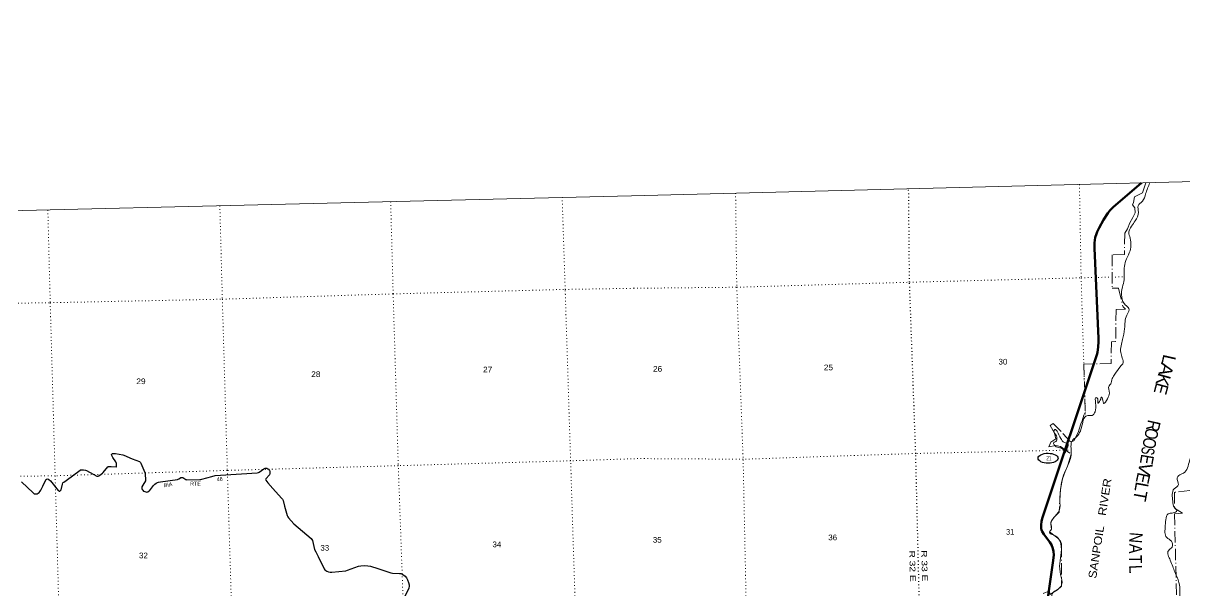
# Model space of a CAD drawing. Header units: feet. Extents: x 493183 to 745759, y 5472 to 195788.
# Drawn here: x 536010 to 571930, y 178219 to 195788 of the extents above; entities that cross this region are included whole.
import ezdxf
from ezdxf.enums import TextEntityAlignment as Align

# ---------------------------------------------------------------- set-up
doc = ezdxf.new("R2010")
doc.units = ezdxf.units.FT
doc.header["$LTSCALE"] = 70
doc.linetypes.add('DOT_DASHED', pattern=[7.7, 5, -1.2, 0.3, -1.2])
doc.linetypes.add('DOTTED', pattern=[1.5, 0.3, -1.2])
for name, color, linetype, lineweight in [('17', 7, 'Continuous', 25), ('23', 7, 'Continuous', 70), ('29', 7, 'Continuous', 25), ('39', 7, 'Continuous', 13), ('4', 7, 'Continuous', 13), ('44', 7, 'DOT_DASHED', 13), ('6', 7, 'DOTTED', 25), ('7', 7, 'DOTTED', 13)]:
    doc.layers.add(name, color=color, linetype=linetype, lineweight=lineweight)
doc.layers.add('30', color=7, linetype='Continuous')
doc.layers.add('41', color=7, linetype='Continuous')

msp = doc.modelspace()

# ---------------------------------------------------------------- linework, layer by layer
at = {"layer": '17'}
msp.add_ellipse((567701.88, 182322.58), major_axis=(309.24, -1), ratio=0.500121, dxfattribs=at)
at = {"layer": '23'}
msp.add_lwpolyline([(570590, 190842.09), (569711.39, 190098.91), (569624.17, 190005.91), (569552.95, 189913.05), (569416.42, 189700.08), (569280.76, 189453.77), (569220.61, 189329.73), (569196.74, 189270), (569162.12, 189154.1), (569147.79, 189070.47), (569141.77, 188992.03), (569135.85, 188826.76), (569265.12, 186027.52), (569263.61, 185927.29), (569254.06, 185771.98), (569240.93, 185675.22), (569228.99, 185601.15), (569219.12, 185558.2), (567519.4, 180456.3), (567498.97, 180360.1), (567488.33, 180259.75), (567491.81, 180149.83), (567503.75, 180102.05), (567524.04, 180054.93), (567570.61, 179975.41), (567627.11, 179896.3), (567758.67, 179728.36), (567811.79, 179643.29), (567852.68, 179531.16), (567871.48, 179437.81), (567876.08, 179334.07), (567860.7, 179154.09), (567620.58, 177491.18)], dxfattribs=at)
at = {"layer": '29'}
for points in [[(536614.21, 181455.14), (536709.96, 181658.06), (536721.38, 181669.73), (536735.82, 181678.82), (536770.43, 181682.83), (536785.53, 181679.36), (536802.11, 181668.12), (536853.27, 181619.05), (537085.81, 181328.72), (537110.04, 181311.85), (537125.01, 181306.5), (537139.98, 181306.5), (537153.87, 181311.85), (537167.77, 181321.48), (537176.33, 181332.18), (537182.62, 181343.74), (537224.65, 181517.62), (537238.34, 181556.86), (537250.1, 181572.91), (537260.8, 181583.61), (537333.36, 181637.65), (537768.68, 181952.73), (537786.32, 181960.76), (537806.82, 181964.83), (537849.94, 181967.71), (537873.99, 181965.04), (537931.73, 181953.27), (537968.26, 181938.09), (538282.97, 181771.93), (538306.49, 181768.72), (538322.53, 181769.79), (538333.22, 181773), (538353.53, 181781.56), (538374.92, 181794.4), (538460.64, 181859.98), (538482.91, 181881.06), (538626.19, 182055.46), (538632.6, 182059.74), (538639.8, 182063.38), (538724.53, 182062.15), (538882.8, 182055.46), (538889.96, 182059.66), (538895.63, 182072.58), (538891.36, 182162.45), (538883.65, 182192.74), (538875.86, 182209), (538780.48, 182345.09), (538748.08, 182406.39), (538741.14, 182430.48), (538742.21, 182441.17), (538745.98, 182449.66), (538757.18, 182461.5), (538775.88, 182468.45), (538794.6, 182470.06), (538866.99, 182464.91), (539089.71, 182424.06), (539121.28, 182414.84), (539376.68, 182303.04)], [(539376.68, 182303.04), (539605.07, 182216.49), (539626.99, 182200.98), (539640.17, 182187.7), (539649.45, 182173.16), (539771.34, 181880), (539778.82, 181849.06), (539780.03, 181842.04), (539793.79, 181645.69), (539790.54, 181618.22), (539704.04, 181488.31), (539678.85, 181433.32), (539675.64, 181411.92), (539677.78, 181381.96), (539689.54, 181353.08), (539705.58, 181330.61), (539732.31, 181306), (539768.98, 181289.21), (539797.54, 181280.32), (539831.75, 181276.04), (539856.34, 181278.18), (539871.87, 181284.12), (539895.9, 181298.51), (539911.94, 181314.56), (540036.92, 181481.33), (540084.09, 181524.26), (540121.51, 181551.01), (540163.21, 181569.2), (540191.01, 181577.76), (540254.59, 181590.28), (540781.22, 181667.64), (540805.28, 181674.59), (540817.26, 181680.25), (540875.31, 181718.99), (540886.54, 181723.81), (540907.92, 181729.16), (540923.96, 181725.95), (540941.6, 181721.13), (541036.23, 181666.03), (541049.06, 181661.75), (541067.45, 181658.38), (541473.55, 181663.89), (541506.69, 181667.1), (541536.63, 181671.38), (541845.96, 181760.46), (541949.35, 181784.8), (542106.12, 181801.21), (543248.46, 181867.19), (543289.09, 181877.89), (543310.32, 181887.09), (543453.75, 181995.58), (543495.68, 182011.87), (543513.63, 182014.84), (543541.43, 182012.7), (543571.36, 181995.58), (543590.61, 181982.74), (543620.88, 181946.47), (543637.66, 181918.54), (543639.8, 181875.75), (543637.66, 181847.93), (543625.17, 181813.37), (543509.35, 181685.3), (543502.93, 181668.18), (543510.5, 181642.85), (543571.19, 181556.68), (543726.84, 181390.7), (544001.2, 181088.28), (544027.93, 181055.12), (544044.28, 181014.42), (544093.04, 180835.35), (544173.35, 180550.11), (544192.59, 180507.31), (544210.73, 180477.38), (544376.51, 180291.32), (544911.12, 179833.26), (544931.44, 179806.51), (544952.45, 179772.21), (545021.25, 179498.37), (545053.97, 179426.2), (545126.36, 179280.81)], [(535961.64, 181594.59), (536316.68, 181250.85), (536353.04, 181225.17), (536381.97, 181217.26), (536415.05, 181216.61), (536444.99, 181225.17), (536468.51, 181238.01), (536500.59, 181263.69), (536533.11, 181299.36), (536556.19, 181332.17), (536614.21, 181455.14)], [(545126.36, 179280.81), (545314.22, 178903.49), (545336.67, 178872.47), (545363.73, 178850.14), (545402.96, 178825.39), (545453.22, 178805.06), (545497.05, 178797.57), (545553.46, 178797.45), (545987.11, 178839.82), (546042.36, 178855.35), (546375.96, 178979.46), (546450.81, 178995.44), (546557.73, 179003), (546670.7, 178993.46), (546748.05, 178977.32), (546975.49, 178905.53), (547383.17, 178776.18), (547429.66, 178766.54), (547649.4, 178753.72), (547686.83, 178750.5), (547750.51, 178723.14), (547819.41, 178673.46), (547862.18, 178622.11), (547893.19, 178563.27), (547922.45, 178478.64), (547944.51, 178404.92), (547946.65, 178359.98), (547938.09, 178302.21), (547906.79, 178226.34), (547816.2, 178056.12)]]:
    msp.add_lwpolyline(points, dxfattribs=at)
at = {"layer": '39'}
for points in [[(570851.5, 190848.36), (570719.13, 190504.97), (570620.23, 190275.38), (570487.43, 190139.97), (570499.02, 189936.51), (570396.79, 189666.53), (570284.57, 189507.28), (570199.9, 189271.89), (570227.54, 189189.7), (570263.78, 188960.46), (570237.23, 188746.25), (570126.62, 188494.27), (570054.13, 188021.15), (570055.11, 187847.75), (570002.56, 187620.98), (570098.96, 187062.1), (570180.84, 186992.95), (570206.29, 186920.81), (570138.58, 186754.27), (570069.24, 186331.62), (570006.37, 186001.83), (569950.84, 185597.57), (569998.2, 185424.98), (570011.35, 185247.76), (569934.28, 185155.67), (569768.87, 184922.9), (569684.47, 184788.34), (569638.94, 184622.19), (569589.54, 184562.85), (569597.44, 184339.16), (569535.99, 184160.63), (569427.56, 184015.57), (569388.79, 184158.06), (569357.53, 184215.99), (569316.86, 184118.48), (569243.89, 184022.43), (569237.52, 184157.42), (569190.34, 184202.98), (569171.02, 184037.29), (569155.63, 183760.76), (569066.85, 183646.29), (568969.99, 183648.62), (568847.79, 183600.1), (568762.8, 183382.86), (568582.11, 182984.46), (568455.01, 182869.32), (568417.56, 182469.4), (568301.29, 182078.19), (568183.07, 181799.86), (568072.68, 181184.93), (568065.5, 181017.43), (568050.7, 180706.64), (567855.37, 180455.2), (567787.38, 180304.79), (567804.59, 180125.62), (567743.62, 180035.83), (567919.09, 179919.93), (568069.08, 179761.24), (568111.48, 179409.1), (568062.97, 179065.46), (568089.13, 178719.08), (568122.91, 178399.06), (568012.22, 178268.07), (567827.1, 178125.69), (567818.97, 178012.62), (567908.75, 177836.75), (568106.03, 177509.5), (568280.26, 177232.27), (568465.35, 177142.75), (568574.15, 176916.79), (568732.11, 176530.38), (568758.4, 176409.86), (568867.02, 176310.94), (569095.77, 175913.67), (569183.15, 175642.97), (569151.91, 175466.99), (569135.59, 175127.94), (569241.21, 174968.48), (569302.37, 174931.23), (569294.52, 174802.04), (569364.79, 174704.47), (569652.91, 174372.76), (569766.92, 174195.3), (569886.42, 174050.19), (570019.97, 173792.4), (570124.75, 173332.47), (570262.62, 172824.72), (570474.6, 172580.4), (570621.92, 172343.03), (570730.43, 172250.15), (570928.01, 172138.67)], [(572909.38, 190901.75), (573001.58, 190553.01), (572934.49, 190350.19), (572864.13, 190219.9), (572926.75, 190097.99), (572958.37, 189786), (572910.03, 189549.22), (572880.39, 189280.52), (572861.1, 189112.81), (572910.21, 188839.43), (572860.89, 188659.1), (572848.73, 188429.02), (572858.55, 188094.45), (572948.57, 188021.42), (573188.1, 188049.81), (573369.8, 187923.94), (573403.33, 187618.03), (573501.62, 187533.04), (573482.43, 187476.24), (573494.78, 187345.39), (573561.12, 187241.7), (573697.37, 187177.54), (573636.5, 187081.7), (573513.05, 186988.8), (573295.4, 186628.07), (573240.74, 186290.37), (573238.08, 185860.81), (573177.44, 185518.97), (573204.88, 185331.92), (573169.6, 185155.87), (573102.76, 184821.98), (573085.01, 184565.58), (572971.77, 184232.9), (572808.81, 183742.06), (572671.75, 183386.78), (572652.02, 183128.33), (572724.89, 182996.52), (572910.65, 182985.66), (573231.3, 182872.3), (573305.5, 182780.84), (573117.1, 182827.95), (572767.42, 182870.23), (572434.23, 182775.67), (572212.05, 182560.05), (572076.27, 182247.13), (571893.29, 181864.84), (571743.35, 181787.6), (571694.23, 181712.13), (571732.06, 181507.12), (571603.19, 181377.82), (571557.32, 180997.92), (571611.22, 180797.22), (571681.46, 180701.66), (571571.77, 180629.16), (571446.96, 180614.88), (571328.47, 180235.73), (571371.11, 179869.48), (571516.34, 179753.05), (571539.61, 179573.99), (571422.55, 179461.04), (571482.16, 179163.64), (571621.56, 178801.11), (571750.25, 178474.68), (571778.41, 177896.45), (571839.03, 177423.64), (571865.05, 177202.28), (571823.51, 177038.22), (571838.75, 176857.01), (571852.01, 176556.79), (571658.03, 176343.68), (571564.97, 176243.24), (571564.59, 176148.46), (571433.95, 176005.02), (571505.61, 175826.81), (571602.06, 175731.71), (571716.92, 175854.71), (572010.35, 175799.36), (572281.63, 175741.6), (572427.84, 175917.57), (572544.06, 175961.95), (572669.95, 175913.75), (572885.68, 175919.54), (572940.82, 175880.18), (572748.85, 175667.1), (572564.23, 175379.55), (572593.3, 175214.71), (572605.27, 174989.07), (572531.51, 174822.43), (572484.8, 174607.87), (572520.64, 174517.76), (572673.13, 174447.83)], [(568256.93, 182543.21), (568309.36, 182661.09), (568321.83, 182756.08), (568207.97, 182808.53), (568092.78, 182937.58), (567980.06, 183157.42), (567928.71, 183210.96), (567898.67, 183198.34), (567941.65, 183045.84), (567978.33, 182907.35), (567967.11, 182856.74), (567877.17, 182808.79), (567888.44, 182740.42), (568039.26, 182650.31), (568157.01, 182605.99), (568231.73, 182484.3), (568256.93, 182543.21)]]:
    msp.add_spline(points, degree=3, dxfattribs=at)
at = {"layer": '4'}
msp.add_lwpolyline([(493183.04, 189004.41), (524001.53, 189703.99), (554819.03, 190445.97), (585635.48, 191230.33), (616450.81, 192057.09), (647264.99, 192926.23), (678077.93, 193837.75), (708889.59, 194791.66), (739699.91, 195787.95), (745759.19, 12310.89), (714696.49, 11306.43), (683632.43, 10344.71), (652567.07, 9425.72), (621500.49, 8549.46), (590432.73, 7715.93), (559363.85, 6925.15), (528293.91, 6177.1), (497222.97, 5471.78)], close=True, dxfattribs=at)
at = {"layer": '44'}
for points in [[(570723.07, 190845.48), (570619.73, 190537.51), (570370.36, 190416.13)], [(570370.36, 190416.13), (570344.47, 190242.32), (570311.55, 190163.1), (570381.61, 190077.62), (570400.56, 189914.62), (570328.33, 189776.24), (570226.37, 189607.08), (570158.9, 189426.44), (570076.48, 189293.93), (570063.72, 188632.3), (569688.4, 188621.14), (569688.52, 187585.24), (569876.08, 187586.51), (570023.28, 187006.33), (570099.07, 186939.09), (569804.88, 186921.84), (569791.73, 185933.55), (569660.41, 185927.32), (569655.75, 185250.37), (568807.61, 185236.37), (568855.05, 183763.57), (568808.54, 183653.86), (568759.04, 183483.61), (568716.25, 183392.12), (568630.15, 183122.43), (568503.55, 182862.1), (568395.18, 182829.96), (568090.82, 183167.43), (567856.83, 183401.27), (567763.14, 183337.12), (567900.38, 183099.56), (567943.78, 182922.87), (567784.21, 182819.26), (567726.15, 182677.09), (567947.33, 182717.26), (568087.13, 182681.39), (568413.3, 182446.81), (568298.96, 182073.32), (568226.63, 181909.92), (568149.63, 181683.48), (568086.63, 181363.67), (568041.88, 180657.62), (567985.13, 180592.17), (567880.13, 180489.46), (567856.8, 180459.12), (567802.43, 180367.56), (567784.47, 180286.38), (567810.13, 180129.98), (567742.47, 180048.27), (567926.8, 179908.21), (568003.79, 179845.18), (568087.79, 179751.81), (568122.79, 179674.78), (568122.79, 179611.75)], [(572086.23, 181321.75), (571611.16, 181267.06), (571613.55, 180779.11), (571856.37, 180618.02), (571614.64, 180599.67), (571690.01, 177355.72), (572662.78, 177377.57)], [(568122.79, 179611.75), (568122.79, 178365.21), (567996.79, 178253.16), (567752.81, 178106.24), (567742.72, 178223.02), (567550.6, 178134.96)]]:
    msp.add_lwpolyline(points, dxfattribs=at)
at = {"layer": '6'}
msp.add_lwpolyline([(563739.55, 177136.62), (563610.95, 182469.92), (563418.39, 187769.84), (563390.73, 190659.89)], dxfattribs=at)
at = {"layer": '7'}
msp.add_line((568427.96, 182576.36), (568274.04, 182572.96), dxfattribs=at)
for points in [[(568673.42, 190793.36), (568724.85, 187907.13), (568857.79, 183611.87)], [(553107.74, 176901.9), (552937.41, 182242.96), (552769.82, 187547.78), (552677.48, 190393.05)], [(558039.83, 190525.97), (558075.91, 187615.79), (558273.17, 182277.64), (558381.94, 177040.78)], [(542090.36, 190134.37), (542167.02, 187245.08), (542322.23, 181954.13), (542483.73, 176651.22)], [(547372.85, 190262.82), (547450.02, 187409.17), (547607.2, 182120.28), (547799.83, 176773.62)], [(536771.55, 190006.31), (536844.63, 187134.65), (536997.11, 181779.12), (537121.62, 177368.65)], [(554889.94, 187582.34), (558075.91, 187615.79), (563418.39, 187769.84), (568724.85, 187907.13), (570054.29, 187937.95)], [(524067.67, 186875.94), (526238.31, 186906.51), (531545.74, 187058.98), (536842.57, 187136.63), (542167.02, 187245.08), (547450.02, 187409.17), (552769.82, 187547.78), (554889.94, 187582.34)], [(568180.69, 182570.9), (563610.95, 182469.92), (558272.92, 182291.75), (555020.47, 182311.63)], [(555020.47, 182311.63), (552937.41, 182242.96), (547607.77, 182092.06), (542320.38, 181946.03), (536997.11, 181779.12), (531700.11, 181709.54), (526382.37, 181568.95), (524192.89, 181522.34)]]:
    msp.add_lwpolyline(points, dxfattribs=at)

# ---------------------------------------------------------------- texts
at = {"layer": '17', "width": 0.6}
msp.add_text('21', height=140, dxfattribs=at).set_placement((567727.93, 182254.27), align=Align.CENTER)
at = {"layer": '30'}
msp.add_text('BIA', height=120, rotation=8.357, dxfattribs=at).set_placement((540363.52, 181423.18))
for s, rotation, width, p in [('RTE', 0.777, 0.95, (541173.35, 181474.98)), ('46', 3.306, 1.05, (541995.5, 181610.22))]:
    msp.add_text(s, height=120, rotation=rotation, dxfattribs=dict(at, width=width)).set_placement(p)
at = {"layer": '41', "width": 1.15}
msp.add_text('SANPOIL   RIVER', height=247.5, rotation=81.219, dxfattribs=at).set_placement((569426.95, 180131.49), align=Align.CENTER)
at = {"layer": '44'}
for s, rotation, width, p in [('L', 257.108, 1.05, (571240.82, 185410.39)), ('A', 256.269, 1.1, (571161.75, 185116.94)), ('E', 255.037, 0.95, (571006.97, 184522.67)), ('K', 254.122, 1.05, (571072.05, 184806.67)), ('O', 257.663, 0.8, (570704.68, 183117.46)), ('R', 257.663, 0.9, (570762.08, 183364.42)), ('O', 257.663, 0.8, (570644.78, 182830.06)), ('S', 260.239, 0.65, (570595.07, 182581.38)), ('V', 255.607, 1.05, (570509.94, 182038.79)), ('E', 260.239, 0.85, (570562.96, 182316.07)), ('E', 257.607, 0.9, (570445.66, 181747.86)), ('N', 265.426, 0.85, (570218.93, 179877.27)), ('A', 268.64, 0.85, (570208.22, 179525.66)), ('T', 271.098, 0.8, (570205.1, 179188.73)), ('L', 273.207, 0.85, (570213.27, 178881.14))]:
    msp.add_text(s, height=400, rotation=rotation, dxfattribs=dict(at, width=width)).set_placement(p, align=Align.CENTER)
for s, p in [('L', (570397.94, 181466.65)), ('T', (570357.61, 181196.55))]:
    msp.add_text(s, height=400, rotation=259.607, dxfattribs=at).set_placement(p, align=Align.CENTER)
at = {"layer": '6', "width": 1.35}
for s, p in [('R 32 E', (563423.49, 178982.98)), ('R 33 E', (563794.85, 178991.59))]:
    msp.add_text(s, height=175, rotation=271.381, dxfattribs=at).set_placement(p, align=Align.CENTER)
at = {"layer": '7'}
for s, width, p in [('30', 1.05, (566169.81, 185223.18)), ('28', 1.1, (544915.28, 184835.51)), ('27', 1.1, (550228.91, 184980.04)), ('26', 1.1, (555484.25, 185002.45)), ('25', 1.1, (560766.68, 185045.61)), ('29', 1.1, (539508.39, 184616.51)), ('36', 1.05, (560905.47, 179783.47)), ('31', 0.85, (566403.68, 179955.91)), ('33', 1.05, (545198.97, 179461.65)), ('34', 1.05, (550521.41, 179568.3)), ('35', 1.05, (555479.86, 179709.66)), ('32', 1.05, (539591.77, 179226.21))]:
    msp.add_text(s, height=175, dxfattribs=dict(at, width=width)).set_placement(p)

doc.saveas('drawing.dxf')
